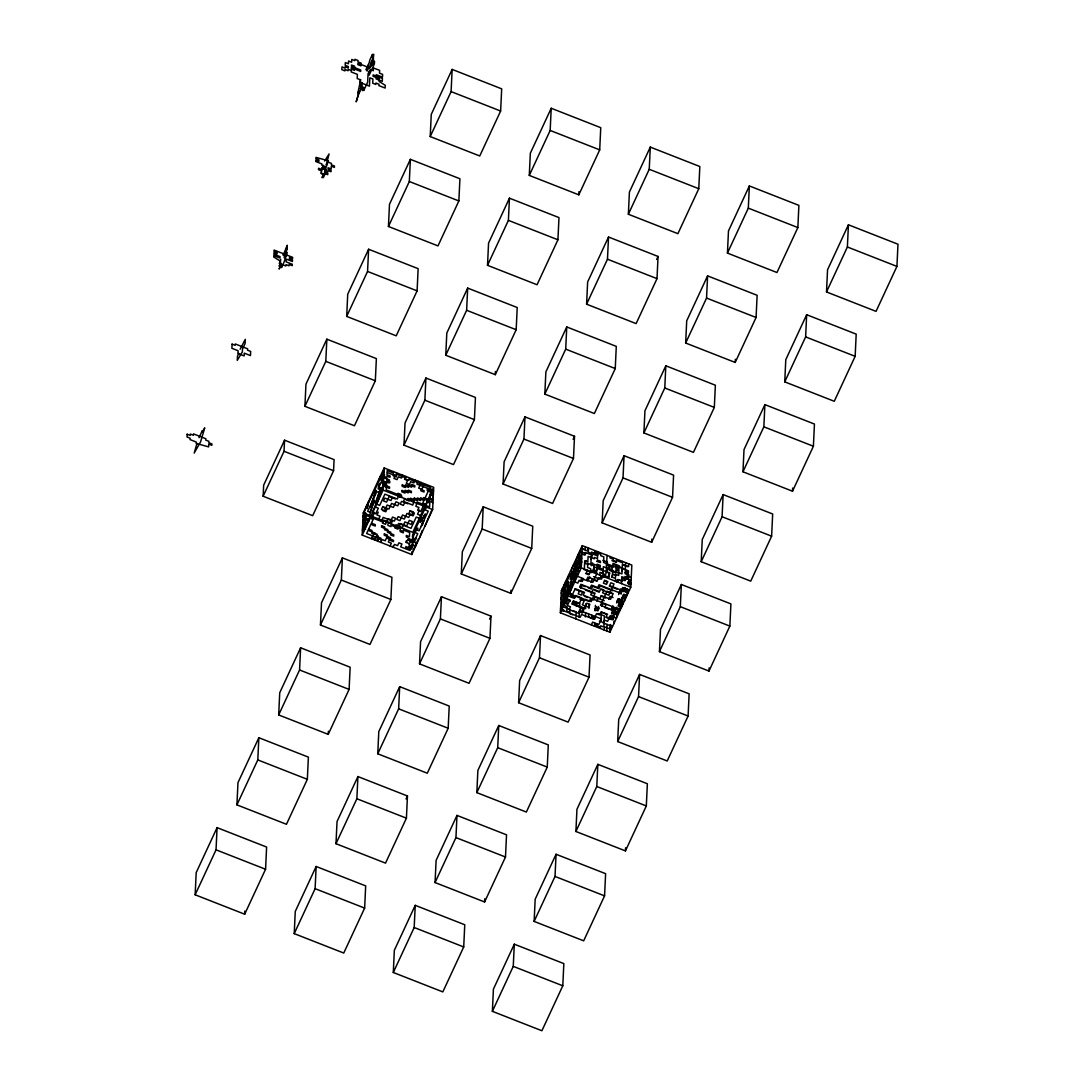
<?xml version="1.0" encoding="UTF-8"?>
<svg xmlns="http://www.w3.org/2000/svg" width="1085" height="1085" viewBox="0 0 1085 1085"><rect width="100%" height="100%" fill="white"/><g stroke="black" fill="none" stroke-linecap="round" stroke-linejoin="round"><path stroke-width="1.5" d="M195.151 894.786L196.195 872.598L217.081 827.638L266.612 847.059L265.567 869.248L244.681 914.207L195.151 894.786L216.037 849.826L217.081 827.638M236.923 804.867L237.968 782.678L258.854 737.719L308.384 757.14L307.34 779.328L286.454 824.288L236.923 804.867L257.796 759.907L258.854 737.719M263.14 496.252L263.669 485.158L284.555 440.198L334.085 459.62L333.57 470.714L312.683 515.673L263.14 496.252L284.026 451.292L284.555 440.198M244.681 914.207L244.83 911.034M283.28 255.084L283.334 253.687L274.057 250.052L273.99 251.435L277.082 252.656L277.014 254.039L273.922 252.819L273.854 254.215L280.052 256.643L279.984 258.027L273.786 255.599L273.718 256.982L279.849 260.793L279.727 263.574L285.911 266.001L285.979 264.618L289.071 265.825L289.139 264.442L292.231 265.649L292.299 264.265L286.115 261.838L286.237 259.071L292.435 261.499L292.502 260.102L289.397 258.895L289.464 257.511L292.557 258.718L292.624 257.335L286.44 254.907L286.372 256.291L283.28 255.084L287.254 245.264L285.816 250.838L287.118 248.031L287.064 249.428L284.446 255.043L284.311 257.81L286.928 252.195L286.86 253.578L284.121 261.973L281.517 267.602L281.639 264.821L279.103 269.053L281.123 263.452M278.682 714.947L279.727 692.759L300.613 647.786L350.157 667.221L349.099 689.409L328.226 734.369L278.682 714.947L299.568 669.974L300.613 647.786M304.912 406.319L305.956 384.144L326.843 339.171L376.373 358.606L375.329 380.781L354.442 425.754L304.912 406.319L325.798 361.359L326.843 339.171M321.119 173.586L321.187 172.203M322.489 169.382L322.557 167.999L321.255 170.806L323.276 165.205M323.737 167.958L323.669 169.355L324.971 166.547L321.879 165.327L321.947 163.944L315.749 161.516L315.816 160.132L318.909 161.339L318.976 159.956L315.884 158.736L315.952 157.352L328.402 160.824L328.335 162.207L331.427 163.428L331.359 164.811L334.465 166.019L334.397 167.415L331.305 166.195L331.169 168.975L328.077 167.755L328.009 169.138L331.101 170.359L331.034 171.742L327.941 170.535L327.873 171.918L324.781 170.698L327.453 163.699L327.521 162.302L326.219 165.123L329.08 153.948L324.646 161.014M323.479 173.519L322.109 177.709L323.411 174.902L323.276 177.669L324.578 174.861L326.015 169.274L324.713 172.095L327.806 173.302L327.738 174.685L324.646 173.478M324.713 172.095L324.781 170.698M324.971 166.547L324.849 169.314L321.743 168.107L321.689 169.491L318.583 168.27L318.515 169.667L321.621 170.874L321.486 173.654L324.578 174.861M294.225 933.629L295.269 911.441L316.155 866.481L365.686 885.903L364.641 908.091L343.755 953.05L294.225 933.629L315.111 888.669L316.155 866.481M320.455 625.014L321.499 602.826L342.385 557.866L391.916 577.288L390.871 599.476L369.985 644.436L320.455 625.014L341.341 580.055L342.385 557.866M346.685 316.4L347.729 294.211L368.615 249.252L418.145 268.673L417.101 290.861L396.215 335.821L346.685 316.4L367.557 271.44L368.615 249.252M328.226 734.369L328.375 731.195M360.735 79.571L357.738 93.513L359.04 90.706L358.972 92.089L356.165 101.882L358.904 93.486L362.756 86.434L362.566 90.597L363.868 87.79L363.733 90.557L367.652 82.135L368.046 73.807L369.348 71L369.158 75.163L374.379 63.92L374.501 61.153L371.965 65.385L372.087 62.604L369.483 68.233L373.471 58.414L373.335 61.18L370.717 66.809L370.921 62.645L373.525 57.017L373.66 54.25L372.358 57.057L372.48 54.291L369.877 59.906L367.001 71.067L368.303 68.26L368.507 64.11L365.889 69.725M370.094 72.288L370.229 69.508L373.321 70.728L373.457 67.962L379.655 70.389L379.519 73.156L382.612 74.377L382.49 77.144L376.292 74.716L376.102 78.879L382.286 81.307L382.422 78.527L373.132 74.892L373.064 76.275L379.262 78.703L379.126 81.47L385.256 85.295L385.121 88.061L378.936 85.634L378.99 84.25L375.898 83.03L375.83 84.427L372.738 83.206L372.928 79.042L369.836 77.835L369.442 86.149L360.152 82.514L360.288 79.734L357.196 78.527L357.385 74.363L351.201 71.935L351.255 70.552L348.163 69.331L348.095 70.728L345.003 69.508L344.935 70.891L341.843 69.684L341.978 66.904L345.071 68.124L345.138 66.741L348.231 67.948L348.299 66.565L345.206 65.344L345.328 62.577L348.421 63.784L348.556 61.018L351.648 62.225L351.784 59.458L354.876 60.665L354.944 59.282L358.036 60.502L357.982 61.886L361.074 63.093L360.939 65.873L357.847 64.652L357.914 63.269L368.751 67.514M335.984 843.71L337.042 821.521L357.914 776.562L407.458 795.983L406.414 818.171L385.528 863.131L335.984 843.71L356.87 798.75L357.914 776.562M362.214 535.095L363.258 512.907L384.144 467.947L433.688 487.368L432.644 509.557L411.757 554.516L362.214 535.095L383.1 490.122L384.144 467.947M367.178 504.471L364.506 511.483L364.302 515.646L365.618 512.839L365.55 514.222L362.878 521.22L365.97 522.441L365.767 526.605L362.675 525.384M368.48 501.663L368.425 503.06L384.022 470.714M388.444 226.48L389.488 204.292L410.374 159.332L459.918 178.754L458.86 200.942L437.987 245.902L388.444 226.48L409.33 181.52L410.374 159.332M377.77 539.774L377.702 541.157L379.004 538.35L366.621 533.495L373.145 519.444L370.053 518.223L370.121 516.84L363.583 530.89L363.855 525.343L362.539 528.151L365.645 529.371M377.96 535.61L377.824 538.391L380.93 539.598L380.984 538.214L377.892 536.994M380.862 540.981L380.794 542.378L382.096 539.557L385.202 540.778L386.504 537.97L389.596 539.177L388.294 541.985L391.387 543.205L390.085 546.013M386.789 478.865L386.721 480.248L389.813 481.469L389.746 482.852L386.653 481.632L386.586 483.028L383.493 481.808M387.969 524.001L387.901 525.398L390.993 526.605L391.061 525.221L400.351 528.856L400.419 527.473M377.756 753.79L378.801 731.602L399.687 686.642L449.217 706.064L448.173 728.252L427.3 773.212L377.756 753.79L398.643 708.83L399.687 686.642M393.435 471.582L393.367 472.979L387.182 470.551L386.979 474.701L390.085 475.922L390.017 477.305L386.911 476.098L386.857 477.481L383.751 476.261L382.449 479.068L382.259 483.232L383.561 480.424M393.245 545.836L393.177 547.233L394.479 544.412L397.585 545.633L398.887 542.826L401.979 544.033L400.677 546.84L409.967 550.488L412.571 544.873L415.677 546.08M396.527 472.802L396.473 474.186L405.749 477.834L405.695 479.217L408.787 480.424L408.855 479.041L430.528 487.545L430.46 488.928L433.552 490.149M401.681 497.405L401.748 496.021L386.26 489.959L386.531 484.412L383.425 483.191C381.798 490.352 379.506 497.337 376.576 504.172L379.669 505.393L384.89 494.15L397.273 499.005L398.588 496.198M403.986 445.175L405.03 422.987L425.917 378.028L475.447 397.449L474.403 419.637L453.516 464.597L403.986 445.175L424.872 400.216L425.917 378.028M403.511 528.693L403.444 530.077L409.642 532.504L409.438 536.668L406.346 535.447L406.278 536.831L412.408 540.655L413.711 537.834L413.521 541.998L412.219 544.806M407.865 499.832L407.933 498.449L414.131 500.877L412.761 505.081L403.471 501.433L404.773 498.625M406.088 540.995L406.021 542.378L409.479 543.653L410.781 540.845L407.689 539.625L406.387 542.446M409.113 543.599L409.045 544.982L412.151 546.189M430.216 136.561L431.26 114.373L452.147 69.413L501.677 88.834L500.633 111.023L479.746 155.982L430.216 136.561L451.102 91.601L452.147 69.413M411.757 554.516L411.88 551.736M412.015 548.969L405.831 546.542L405.763 547.925L408.855 549.146L408.991 546.365L412.083 547.586L412.72 533.996M393.299 972.485L394.343 950.297L415.23 905.338L464.76 924.759L463.715 946.947L442.829 991.907L393.299 972.485L414.185 927.512L415.23 905.338M413.982 532.287L424.411 509.814L428.466 498.612M414.687 541.957L414.755 540.574M416.003 539.15L416.057 537.767M417.63 529.412L417.698 528.029L416.396 530.836M418.281 540.466L418.349 539.069M419.583 537.658L422.268 530.646L422.201 532.03M421.278 526.523L422.648 522.333L422.526 525.099M424.805 526.415L431.396 510.981M419.529 663.871L420.573 641.683L441.459 596.709L490.99 616.144L489.945 638.333L469.059 683.292L419.529 663.871L440.401 618.898L441.459 596.709M429.768 495.804L429.701 497.188L431.667 492.97M430.745 499.927L430.813 498.53M431.857 501.27L433.227 497.079M432.115 495.723L432.25 492.956M445.759 355.243L446.803 333.068L467.676 288.095L517.22 307.53L516.175 329.718L495.289 374.678L445.759 355.243L466.631 310.283L467.676 288.095M435.058 882.553L436.116 860.364L456.988 815.405L506.532 834.826L505.488 857.014L484.602 901.974L435.058 882.553L455.944 837.593L456.988 815.405M461.288 573.938L462.332 551.75L483.218 506.79L532.762 526.211L531.718 548.4L510.832 593.359L461.288 573.938L482.174 528.978L483.218 506.79M487.518 265.323L488.562 243.135L509.448 198.175L558.978 217.597L557.934 239.785L537.061 284.745L487.518 265.323L508.404 220.363L509.448 198.175M495.289 374.678L495.438 371.504M476.83 792.633L477.875 770.445L498.761 725.485L548.291 744.907L547.247 767.095L526.361 812.055L476.83 792.633L497.717 747.673L498.761 725.485M503.06 484.018L504.105 461.83L524.991 416.871L574.521 436.292L573.477 458.48L552.591 503.44L503.06 484.018L523.947 439.059L524.991 416.871M484.602 901.974L484.751 898.814M529.29 175.404L530.334 153.216L551.221 108.256L600.751 127.677L599.707 149.866L578.82 194.825L529.29 175.404L550.163 130.444L551.221 108.256M510.832 593.359L510.981 590.199M492.373 1011.328L493.417 989.14L514.304 944.181L563.834 963.602L562.789 985.79L541.903 1030.75L492.373 1011.328L513.259 966.369L514.304 944.181M518.603 702.714L519.647 680.526L540.533 635.566L590.064 654.987L589.019 677.176L568.133 722.135L518.603 702.714L539.476 657.754L540.533 635.566M544.819 394.099L545.877 371.911L566.75 326.951L616.294 346.373L615.249 368.561L594.363 413.521L544.819 394.099L565.705 349.139L566.75 326.951M534.132 921.409L535.176 899.221L556.062 854.261L605.606 873.683L604.562 895.871L583.676 940.831L534.132 921.409L555.018 876.436L556.062 854.261M578.82 194.825L578.97 191.652M560.362 612.794L561.406 590.606L582.292 545.633L631.836 565.068L630.778 587.256L609.906 632.216L560.362 612.794L581.248 567.821L582.292 545.633M562.722 587.785L561.284 593.373M564.512 591.813L564.376 594.594L574.385 598.35L575.687 595.543L581.885 597.971L579.268 603.599L573.083 601.171L571.781 603.979L581.072 607.614L578.454 613.242L569.164 609.594L570.466 606.786L567.374 605.566L569.991 599.951L566.885 598.744L566.953 597.347L563.101 604.399L563.305 600.236L565.909 594.621L565.719 598.771L569.761 587.568L568.201 595.923M567.943 576.555L567.808 579.322L563.82 589.141L564.024 584.978L570.208 587.405M567.279 599.964L567.211 601.348L564.105 600.141L564.173 598.744L570.371 601.185M567.469 595.801L567.604 593.034M571.849 568.12L571.063 584.761L572.378 581.953L572.175 586.117L569.503 593.115L572.595 594.336L575.213 588.707L584.489 592.356L583.188 595.163L620.349 609.729M570.696 594.241L570.629 595.624L575.281 597.455M573.151 565.312L573.097 566.695L575.633 562.464L578.373 554.069M586.592 304.18L587.636 281.991L608.522 237.018L658.053 256.453L657.008 278.642L636.122 323.601L586.592 304.18L607.478 259.207L608.522 237.018M575.85 618.857L575.904 617.473M575.972 616.09L576.176 611.926L573.07 610.706M576.433 606.379L576.569 603.599L573.463 602.392M579.295 559.575L579.688 551.261L585.873 553.689M580.99 548.454C577.708 559.412 577.315 571.076 573.545 581.913L573.87 574.982L567.211 591.8L568.648 586.226L564.675 596.031L565.068 587.717L561.013 598.92M579.078 617.297L579.404 610.367L601.429 618.925L598.825 624.54L592.627 622.112L591.325 624.933M583.079 599.096L583.011 600.48L579.919 599.273M584.34 569.042L584.734 560.714L587.826 561.935L588.097 556.388L594.282 558.816L594.349 557.432L597.442 558.639L597.577 555.873L594.485 554.652L594.607 551.885L600.805 554.313L600.737 555.696L603.83 556.917L603.572 562.464L619.06 568.526L619.182 565.76L612.998 563.332L612.794 567.482L609.702 566.275L609.499 570.439L615.697 572.866L615.832 570.086L618.925 571.307L618.992 569.91L615.887 568.703L616.022 565.922L628.405 570.791L628.351 572.175L625.245 570.954L625.638 562.64M585.385 546.854L585.263 549.62L582.157 548.413M585.398 616.958L585.588 612.794M585.859 606.963L586.022 603.64M575.904 831.476L576.949 809.288L597.835 764.328L647.365 783.75L646.321 805.938L625.435 850.898L575.904 831.476L596.791 786.516L597.835 764.328M588.68 614.001L588.558 616.782L594.743 619.209L594.878 616.429M588.952 608.454L589.141 604.304M591.786 615.222L591.718 616.606L594.811 617.826M597.32 561.42L597.387 560.036L600.48 561.243L600.412 562.627L596.953 561.352M597.781 551.709L597.645 554.489L591.447 552.062L591.379 553.445L588.287 552.224L588.49 548.074L587.175 550.882L582.536 549.051M594.417 626.14L594.485 624.757L600.683 627.184L600.737 625.801L603.843 627.008L604.033 622.844L599.395 621.027M595.136 610.882L595.272 608.115L598.364 609.322L598.5 606.556M595.407 605.335L595.339 606.732L599.151 608.061L597.849 610.882L594.756 609.661L596.058 606.854M599.829 575.104L599.951 572.337L603.057 573.545L603.179 570.778L596.994 568.35L596.858 571.117L593.766 569.91L593.956 565.746L587.772 563.318L587.568 567.482L590.66 568.689L590.606 570.086L596.791 572.514L596.723 573.897L592.817 582.333L586.619 579.905L587.921 577.084L597.211 580.733L598.513 577.925L601.619 579.132L602.989 574.942L609.173 577.369L609.377 573.205L606.271 571.998L607.058 555.357M602.134 522.861L603.179 500.673L624.065 455.714L673.595 475.135L672.551 497.323L651.665 542.283L602.134 522.861L623.021 477.902L624.065 455.714M601.009 620.254L601.402 611.926L607.586 614.354M604.101 621.461L604.359 615.914L598.174 613.486M610.163 556.564L610.095 557.948L613.188 559.168L613.12 560.552L616.226 561.772L616.28 560.375L622.478 562.803L622.546 561.42M606.8 630.995L607.125 624.336M628.364 214.247L629.409 192.059L650.295 147.099L699.825 166.52L698.781 188.709L677.894 233.668L628.364 214.247L649.237 169.287L650.295 147.099M609.906 632.216L610.258 624.512M610.502 619.386L610.692 615.575M611.791 616.917L611.723 618.314L613.039 615.493M612.252 607.22L612.116 609.987L613.432 607.18L613.161 612.727M612.903 618.274L612.835 619.657L614.137 616.85M615.303 581.18L615.371 579.797L618.464 581.004L618.531 579.621L621.624 580.841L621.502 583.608M613.812 623.78L613.947 621.013M615.71 608.495L615.643 609.879L616.945 607.071M616.497 616.768L616.429 618.165L610.231 615.737L607.627 621.352L604.535 620.145L603.219 622.953L612.51 626.587M618.057 608.414L617.867 612.577L616.551 615.385L616.755 611.221L615.453 614.042L615.575 611.262L614.273 614.069L614.53 608.536L611.926 614.151M619.237 608.387L619.101 611.153L621.719 605.538L621.651 606.922L618.558 605.701L619.861 602.894L616.755 601.687L618.07 598.879L621.163 600.086L623.766 594.471L626.872 595.679M619.427 604.223L619.63 600.059L618.314 602.867L618.518 598.717L616.565 602.921M620.077 590.348L618.708 594.553M621.081 594.2L621.312 589.209M622.112 597.211L621.976 599.991L624.58 594.363M622.37 591.664L622.559 587.5M622.953 604.114L623.088 601.334L621.773 604.142L621.908 601.375L624.526 595.76L624.39 598.527L625.692 595.719M623.346 595.787L623.414 594.404M617.677 741.557L618.721 719.369L639.594 674.409L689.138 693.83L688.093 716.019L667.207 760.978L617.677 741.557L638.55 696.597L639.594 674.409M624.255 601.307L628.31 590.091M625.245 580.502L628.568 572.093M626.547 577.695L626.479 579.078L629.029 574.847M628.73 563.847L628.608 566.628L622.41 564.2L621.949 573.897L618.857 572.69L618.721 575.457L615.629 574.25L615.439 578.413L612.333 577.193L612.672 570.262L603.382 566.614L603.246 569.394L597.048 566.967L597.184 564.186L600.276 565.407L600.222 566.79L590.932 563.142L591.325 554.828L585.127 552.401L584.991 555.167L581.899 553.96M628.825 578.997L628.568 584.544L629.87 581.736L629.72 585.073M643.893 432.942L644.951 410.754L665.824 365.794L715.368 385.216L714.323 407.404L693.437 452.364L643.893 432.942L664.779 387.982L665.824 365.794M625.435 850.898L625.584 847.738M651.665 542.283L651.814 539.123M659.436 651.637L660.48 629.449L681.366 584.489L730.91 603.911L729.852 626.099L708.98 671.059L659.436 651.637L680.322 606.678L681.366 584.489M685.666 343.023L686.71 320.834L707.596 275.875L757.127 295.296L756.082 317.485L735.196 362.444L685.666 343.023L706.552 298.063L707.596 275.875M701.208 561.718L702.253 539.53L723.139 494.57L772.669 513.992L771.625 536.18L750.739 581.14L701.208 561.718L722.081 516.745L723.139 494.57M727.438 253.103L728.483 230.915L749.355 185.942L798.899 205.377L797.855 227.565L776.968 272.525L727.438 253.103L748.311 208.13L749.355 185.942M708.98 671.059L709.129 667.885M735.196 362.444L735.345 359.271M742.967 471.785L744.012 449.597L764.898 404.637L814.442 424.059L813.397 446.247L792.511 491.207L742.967 471.785L763.854 426.825L764.898 404.637M784.74 381.866L785.784 359.677L806.67 314.718L856.201 334.139L855.156 356.328L834.27 401.287L784.74 381.866L805.626 336.906L806.67 314.718M792.511 491.207L792.66 488.047M826.499 291.946L827.557 269.758L848.429 224.798L897.973 244.22L896.929 266.408L876.043 311.368L826.499 291.946L847.385 246.987L848.429 224.798M361.712 83.694L360.41 86.515L361.78 82.311L361.59 86.474L360.288 89.282L361.658 85.091M280.73 259.315L279.36 263.506L280.662 260.698M199.016 437.716L202.285 430.691L202.217 432.074L204.767 427.843L200.589 441.826L194.188 453.096L196.995 443.317M240.138 349.194L245.291 339.347L245.101 343.511L242.484 349.126L242.348 351.906L237.262 360.369L237.466 356.205L238.768 353.398M280.595 262.082L279.225 266.286L280.527 263.465M383.954 472.111L381.283 479.109L383.819 474.877M384.632 474.782L383.33 477.59L380.238 476.383M362.81 522.617L365.347 518.372L362.607 526.767M362.485 529.548L365.089 523.919L362.417 530.931M369.456 515.334L370.758 512.527L367.666 511.306L376.807 491.641L379.899 492.861L381.201 490.04L378.109 488.833L382.029 480.397L378.923 479.19M372.548 516.555L374.515 512.337M378.258 512.147L376.956 514.955L380.048 516.162L378.746 518.983M371.504 538.73L374.122 533.115L377.214 534.322L374.596 539.95M381.839 520.19L383.141 517.382L392.431 521.017L391.129 523.838M392.282 497.717L390.98 500.524L384.782 498.096L383.48 500.904L386.572 502.111L389.189 496.496L395.374 498.924M402.725 475.23L401.423 478.037L398.317 476.83L397.015 479.638L393.923 478.417L395.225 475.61L387.481 472.572M405.817 476.437L404.515 479.258L407.607 480.465L406.305 483.273L409.398 484.493L410.713 481.686L413.805 482.893L415.107 480.085M399.782 497.323L401.084 494.516L397.992 493.309M404.664 502.572L403.362 505.379L400.27 504.159L401.572 501.351L407.757 503.779M397.327 526.266L398.629 523.445L411.012 528.314L416.233 517.07L419.325 518.277M418.2 481.306L416.898 484.113L429.28 488.969L422.757 503.02L425.849 504.227M421.305 482.513L418.688 488.128L421.78 489.349L424.398 483.734M410.035 514.643L408.733 517.45L402.535 515.022L399.931 520.637L396.839 519.43L398.141 516.623L404.339 519.05L406.943 513.422L413.141 515.85L414.443 513.042L411.351 511.835M419.488 510.045L417.535 514.263L420.627 515.47M423.353 505.908L420.736 511.523L417.644 510.316L418.946 507.509L415.853 506.288L417.223 502.097L429.606 506.953L429.863 501.406L432.969 502.613M433.037 488.779L412.802 532.328L363.258 512.907M412.598 536.492L415.216 530.863L412.476 539.259M426.446 507.129L425.144 509.936L428.236 511.143L419.095 530.823L416.003 529.602L414.701 532.409L417.793 533.63L413.873 542.052L416.979 543.273M422.594 523.716L423.896 520.909M412.083 547.586L413.385 544.765M413.127 550.312L417.698 540.479M406.061 798.98L407.458 795.983M489.593 619.142L490.99 616.144M573.138 439.289L574.521 436.292M656.669 259.451L658.053 256.453M581.709 558.124L577.532 572.093L577.654 569.327L581.574 560.891M568.906 590.213L571.524 584.598M579.349 567.74L580.651 564.932L577.559 563.712L580.665 555.384L575.443 566.628L575.308 569.394L576.61 566.587L576.555 567.97L572.5 579.173L574.196 568.052L576.813 562.423L576.678 565.204L570.154 579.254L570.412 573.707L566.56 580.746L566.438 583.527L567.74 580.706C565.868 590.498 561.162 599.598 561.664 609.973L580.244 617.256L581.546 614.449L593.929 619.304L596.547 613.69L599.639 614.897L600.941 612.089L607.139 614.517L605.837 617.324L612.021 619.752L614.639 614.137L611.547 612.93L612.849 610.109L600.466 605.254L606.99 591.203L613.174 593.631L610.57 599.259L601.28 595.611L599.978 598.418L590.688 594.783L593.292 589.155L599.49 591.583L600.792 588.775L603.897 589.996L602.582 592.803L608.78 595.231L614.001 583.988L610.896 582.767L609.594 585.588L628.174 592.871M581.438 563.671L580.068 567.862L581.384 565.054M586.361 560.525L585.059 563.332L588.151 564.539M580.326 581.411L581.628 578.59L587.812 581.017L589.779 576.813M590.769 558.924L593.373 553.309L598.011 555.127M587.446 570.249L586.131 573.07L589.236 574.277L590.538 571.47M579.498 591.054L578.197 593.861L581.289 595.082L582.604 592.274L574.86 589.236M580.8 588.246L582.116 585.425L585.208 586.646M591.244 565.76L592.559 562.952M590.918 582.238L592.22 579.431L596.858 581.248M582.862 611.642L586.768 603.206L589.874 604.426L588.558 607.234L582.374 604.806L584.978 599.191L591.176 601.619L595.095 593.183L579.607 587.121L580.909 584.3L590.199 587.948L591.501 585.14L597.699 587.568L599.001 584.761L620.674 593.251L623.292 587.636L629.476 590.064M596.777 601.144L598.079 598.337M607.871 577.261L609.824 573.043L603.626 570.615L602.324 573.423L605.416 574.643L609.336 566.207L606.244 565M611.614 577.071L612.917 574.263L616.022 575.47M601.66 606.379L602.962 603.572L606.054 604.793L604.752 607.6L609.404 609.417M608.671 599.164L609.973 596.357L613.066 597.564M616.497 582.306L617.813 579.498L622.451 581.316M621.719 571.063L623.034 568.255L613.744 564.607L611.126 570.235L618.87 573.273M610.95 610.028L612.903 605.81M618.775 593.169L620.742 588.952M603.708 629.788L605.01 626.967L611.208 629.395M627.659 579.037L628.961 576.23M618.382 601.483L619.698 598.676M618.192 605.647L620.796 600.019L620.606 604.182L619.304 606.99M625.299 591.569L626.615 588.762M625.896 591.556L627.198 588.748M610.095 628.052L611.398 625.245L610.028 629.436M451.102 91.601L500.633 111.023M550.163 130.444L599.707 149.866M649.237 169.287L698.781 188.709M748.311 208.13L797.855 227.565M847.385 246.987L896.929 266.408M409.33 181.52L458.86 200.942M508.404 220.363L557.934 239.785M607.478 259.207L657.008 278.642M706.552 298.063L756.082 317.485M805.626 336.906L855.156 356.328M367.557 271.44L417.101 290.861M466.631 310.283L516.175 329.718M565.705 349.139L615.249 368.561M664.779 387.982L714.323 407.404M763.854 426.825L813.397 446.247M325.798 361.359L375.329 380.781M424.872 400.216L474.403 419.637M523.947 439.059L573.477 458.48M623.021 477.902L672.551 497.323M722.081 516.745L771.625 536.18M611.954 560.592L616.592 562.41M622.79 564.837L627.428 566.655M433.485 491.532L427.3 489.104L427.232 490.488L430.325 491.695L430.257 493.092L433.363 494.299M602.907 560.362L607.546 562.179M433.295 495.682L430.202 494.475L429.999 498.639L433.091 499.846M383.697 477.644L389.515 480.018L388.213 482.825L385.121 481.618M631.239 577.545L628.147 576.325L628.079 577.722L624.987 576.501L624.784 580.665L621.691 579.444L621.827 576.678L631.117 580.312M578.861 560.904L581.953 562.111M622.207 577.898L625.299 579.119M383.358 484.588L389.556 487.016L389.488 488.399L383.303 485.971M630.982 583.093L627.889 581.872L627.822 583.269L630.914 584.476M410.374 498.164L413.466 499.371M284.026 451.292L333.57 470.714M383.1 490.122L432.644 509.557M482.174 528.978L531.718 548.4M581.248 567.821L630.778 587.256M680.322 606.678L729.852 626.099M405.966 499.751L409.072 500.972M583.988 569.557L591.732 572.595M604.114 577.451L601.022 576.23L599.72 579.051L593.522 576.623M573.395 568.73L579.593 571.158M585.778 573.585L588.884 574.792M604.359 580.868L607.451 582.075M570.547 570.927L573.639 572.148M609.241 586.103L616.985 589.141M572.337 574.955L575.43 576.162L574.128 578.983L571.035 577.762M612.591 590.742L600.208 585.886L598.893 588.694L592.708 586.266L591.406 589.074L588.301 587.853M601.999 589.901L611.275 593.549M383.968 507.739L387.06 508.946L385.758 511.767L382.666 510.547M594.499 590.281L599.137 592.112M565.326 582.17L568.418 583.391M585.452 590.064L593.197 593.102M600.927 596.126L605.579 597.957M604.264 600.764L594.987 597.116L593.671 599.937L590.579 598.717L589.277 601.524L561.406 590.606M584.395 596.289L587.487 597.496M383.317 522.183L366.296 515.511L366.228 516.894L363.136 515.687M363.068 517.07L369.266 519.498L369.198 520.881L366.093 519.661L366.038 521.058L362.933 519.837M585.792 608.631L573.409 603.775L573.531 601.009L579.729 603.436L579.526 607.586L582.631 608.807L582.428 612.971L579.336 611.75M607.464 617.134L610.557 618.341M409.248 540.818L412.341 542.039M560.823 603.084L566.953 606.895L566.75 611.058L569.842 612.265L569.978 609.499L560.687 605.85M560.565 608.631L563.658 609.838L563.59 611.235L560.497 610.014M569.788 613.662L572.88 614.87M594.553 623.373L597.645 624.58M371.572 537.346L376.21 539.164M341.341 580.055L390.871 599.476M440.401 618.898L489.945 638.333M539.476 657.754L589.019 677.176M638.55 696.597L688.093 716.019M299.568 669.974L349.099 689.409M398.643 708.83L448.173 728.252M497.717 747.673L547.247 767.095M596.791 786.516L646.321 805.938M257.796 759.907L307.34 779.328M356.87 798.75L406.414 818.171M455.944 837.593L505.488 857.014M555.018 876.436L604.562 895.871M216.037 849.826L265.567 869.248M315.111 888.669L364.641 908.091M414.185 927.512L463.715 946.947M513.259 966.369L562.789 985.79M187.162 434.231L187.027 436.997L190.119 438.218L190.065 439.601L196.249 442.029L196.182 443.412L208.632 446.884L208.768 444.118L211.86 445.325L211.928 443.941L208.835 442.721L208.903 441.337L205.797 440.13L205.865 438.733L193.483 433.878L193.415 435.275L190.323 434.054L190.255 435.438L187.162 434.231M232.082 344.135L231.892 348.299L238.09 350.726L237.954 353.493L244.139 355.921L244.274 353.154L250.472 355.582L250.662 351.418L247.57 350.197L247.638 348.814L235.255 343.959L235.187 345.342L232.082 344.135M351.391 67.772L351.323 69.169L354.429 70.376L354.619 66.212L351.526 65.005L351.459 66.388L360.749 70.037L360.681 71.42L351.391 67.772M367.055 507.251L366.988 508.634L368.358 504.444L367.055 507.251M368.805 529.195L368.737 530.579L374.935 533.006L374.867 534.403L371.762 533.183L371.897 530.416L368.805 529.195M370.378 511.293L370.31 512.676L374.42 500.09L370.378 511.293M370.636 505.746L370.568 507.143L376.061 490.352L370.636 505.746M372.725 511.225L372.657 512.608L375.763 513.815L378.367 508.2L375.274 506.993L375.342 505.596L372.725 511.225M372.223 523.485L372.155 524.869L375.261 526.076L375.315 524.692L372.223 523.485M375.464 502.83L375.396 504.213L380.889 487.423L375.464 502.83M378.597 486.121L378.529 487.504L379.899 483.313L378.597 486.121M381.581 525.737L381.513 527.12L387.711 529.548L387.576 532.328L393.774 534.756L393.706 536.139L390.6 534.919L390.736 532.152L384.551 529.724L384.673 526.944L381.581 525.737M384.348 533.888L384.28 535.271L390.478 537.699L390.342 540.466L393.435 541.686L393.502 540.303L387.318 537.875L387.44 535.095L384.348 533.888M393.299 474.362L393.245 475.745L396.337 476.966L396.405 475.569L393.299 474.362M402.006 490.474L401.938 491.871L405.03 493.078L405.166 490.311L411.364 492.739L411.418 491.342L408.326 490.135L408.191 492.902L402.006 490.474M402.264 484.941L402.196 486.324L405.302 487.531L405.424 484.764L411.622 487.192L411.757 484.412L414.85 485.632L414.782 487.016L408.584 484.588L408.462 487.368L402.264 484.941M400.284 530.253L400.216 531.636L403.322 532.843L403.376 531.46L400.284 530.253M414.253 498.11L414.199 499.493L417.291 500.714L417.413 497.934L423.611 500.361L423.747 497.595L426.839 498.802L426.771 500.185L420.587 497.757L420.451 500.538L414.253 498.11M420.98 489.443L420.912 490.827L424.004 492.048L424.072 490.664L420.98 489.443M420.37 521.017L420.302 522.4L425.401 513.937L424.032 518.128L424.154 515.361L421.55 520.976L421.672 518.21L420.37 521.017M428.331 501.378L428.263 502.775L429.633 498.571L428.331 501.378M564.051 601.524L563.983 602.907L567.075 604.128L567.143 602.731L564.051 601.524M567.55 584.869L567.482 586.253L568.852 582.062L567.55 584.869M574.792 580.489L574.724 581.872L577.817 583.093L579.119 580.285L582.225 581.492L583.527 578.685L577.328 576.257L577.464 573.49L574.792 580.489M579.227 560.972L579.159 562.356L580.529 558.151L579.227 560.972M623.604 590.24L623.536 591.637L624.906 587.433L623.604 590.24M625.177 572.337L625.109 573.734L628.215 574.942L628.283 573.558L625.177 572.337M382.774 506.6L381.459 509.421L384.565 510.628L387.169 505.013L393.367 507.441L395.971 501.812L399.063 503.033L397.761 505.841L391.577 503.413L388.959 509.028L382.774 506.6M383.737 520.271L382.435 523.078L385.528 524.299L388.145 518.684L394.33 521.112L395.632 518.291L392.539 517.084L389.935 522.699L383.737 520.271M396.12 525.126L394.818 527.934L397.91 529.154L400.528 523.54L406.712 525.967L409.33 520.339L412.422 521.559L411.12 524.367L404.922 521.939L402.318 527.554L396.12 525.126M410.144 510.696L408.842 513.503L411.934 514.724L413.249 511.917L410.144 510.696M594.349 566.98L593.034 569.788L596.14 570.995L597.442 568.187L594.349 566.98M604.711 580.353L603.409 583.16L606.501 584.367L607.803 581.56L604.711 580.353"/></g></svg>
